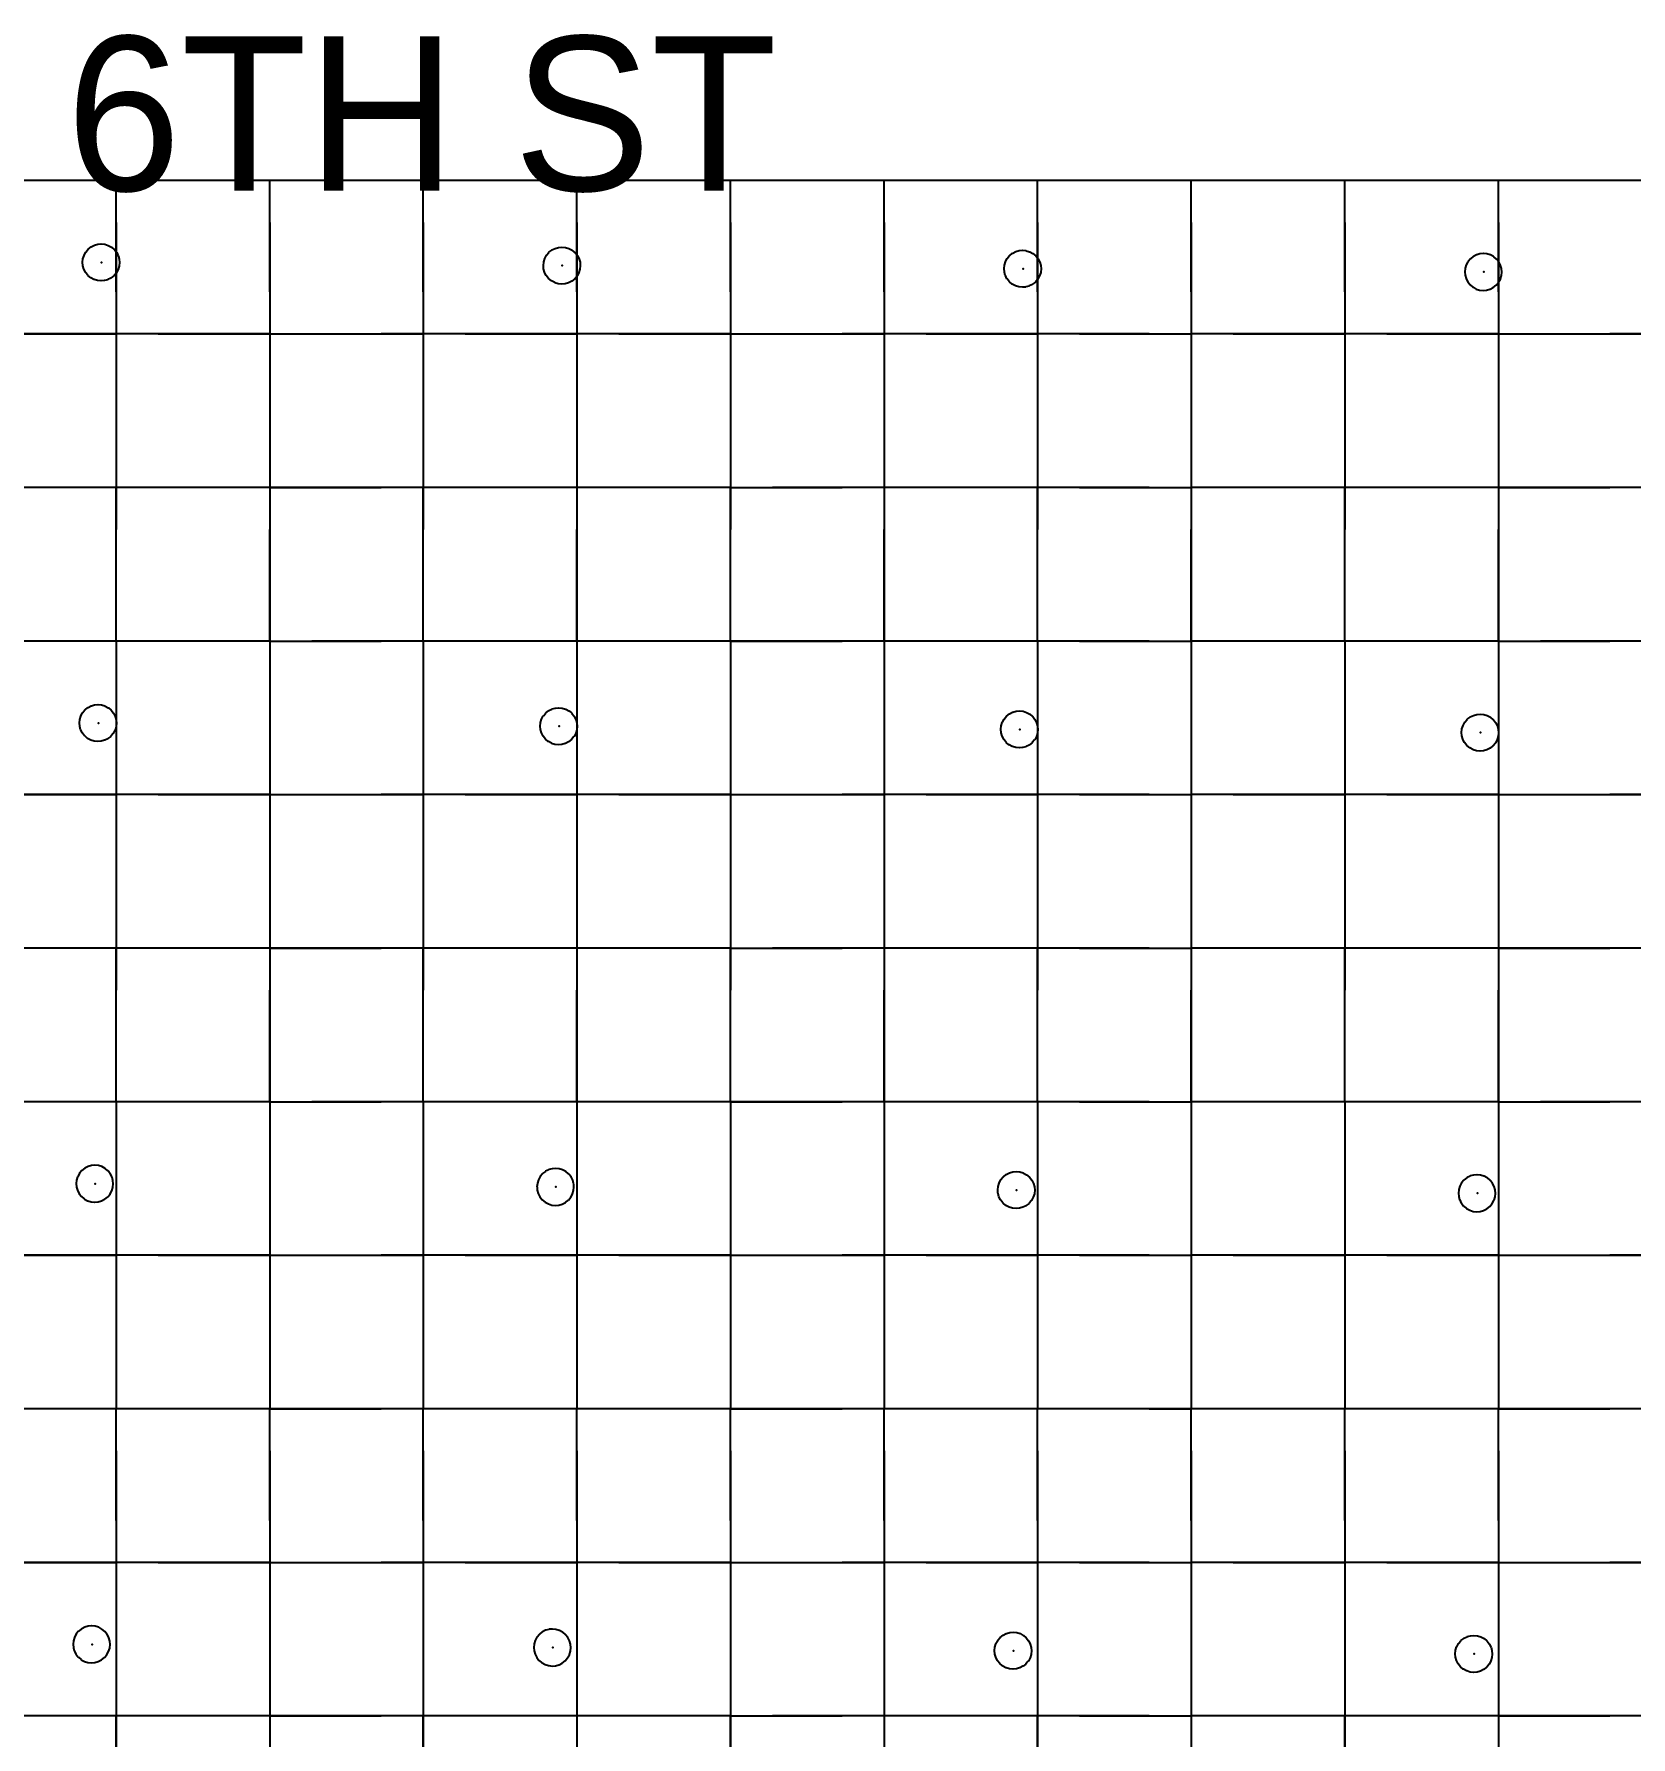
# Model space of a CAD drawing. Header units: metres. Extents: x 0 to 438, y -24 to 612.
# Drawn here: x 175.2 to 268.8, y 511.8 to 611.6 of the extents above; entities that cross this region are included whole.
import ezdxf

# ---------------------------------------------------------------- set-up
doc = ezdxf.new("R2010")
doc.units = ezdxf.units.M
for name, color, linetype in [('LAYER_01_CUT', 7, 'Continuous'), ('LAYER_04_GRID', 7, 'Continuous'), ('LAYER_05_LABELS', 7, 'Continuous')]:
    doc.layers.add(name, color=color, linetype=linetype)

msp = doc.modelspace()

# ---------------------------------------------------------------- linework, layer by layer
at = {"layer": 'LAYER_01_CUT'}
for points in [[(270, 603), (267.538, 603), (261, 603), (258.538, 603), (252, 603), (249.538, 603), (243, 603), (240.538, 603), (234, 603), (231.538, 603), (225, 603), (222.538, 603), (216, 603), (213.538, 603), (207, 603), (204.538, 603), (198, 603), (195.538, 603), (189, 603), (186.538, 603), (180, 603), (177.538, 603), (171, 603)], [(180, 596.462), (180, 603)], [(180, 600.538), (180, 603)], [(189, 596.462), (189, 603)], [(189, 600.538), (189, 603)], [(198, 596.462), (198, 603)], [(198, 600.538), (198, 603)], [(207, 596.462), (207, 603)], [(207, 600.538), (207, 603)], [(216, 596.462), (216, 603)], [(216, 600.538), (216, 603)], [(225, 596.462), (225, 603)], [(225, 600.538), (225, 603)], [(234, 596.462), (234, 603)], [(234, 600.538), (234, 603)], [(243, 596.462), (243, 603)], [(243, 600.538), (243, 603)], [(252, 596.462), (252, 603)], [(252, 600.538), (252, 603)], [(261, 596.462), (261, 603)], [(261, 600.538), (261, 603)], [(180, 600.538), (180, 594)], [(189, 600.538), (189, 594)], [(198, 600.538), (198, 594)], [(207, 600.538), (207, 594)], [(216, 600.538), (216, 594)], [(225, 600.538), (225, 594)], [(234, 600.538), (234, 594)], [(243, 600.538), (243, 594)], [(252, 600.538), (252, 594)], [(261, 600.538), (261, 594)], [(178.36, 598.967), (178.366, 598.974), (178.532, 599.104), (178.539, 599.11), (178.724, 599.202), (178.732, 599.206), (178.924, 599.259), (178.931, 599.261), (179.119, 599.277), (179.126, 599.278), (179.325, 599.257), (179.333, 599.256), (179.529, 599.196), (179.537, 599.194), (179.722, 599.093), (179.729, 599.089), (179.891, 598.953), (179.898, 598.947), (180.029, 598.781), (180.034, 598.774), (180.127, 598.589), (180.131, 598.581), (180.184, 598.39), (180.186, 598.382), (180.201, 598.195), (180.202, 598.187), (180.182, 597.988), (180.181, 597.98), (180.121, 597.784), (180.118, 597.776), (180.018, 597.591), (180.014, 597.584), (179.877, 597.422), (179.871, 597.415), (179.705, 597.284), (179.698, 597.279), (179.513, 597.186), (179.505, 597.182), (179.314, 597.129), (179.306, 597.127), (179.119, 597.112), (179.111, 597.111), (178.913, 597.132), (178.904, 597.132), (178.708, 597.193), (178.7, 597.195), (178.516, 597.295), (178.508, 597.3), (178.346, 597.436), (178.339, 597.442), (178.209, 597.608), (178.203, 597.615), (178.111, 597.8), (178.107, 597.808), (178.054, 597.999), (178.052, 598.007), (178.036, 598.194), (178.035, 598.202), (178.056, 598.4), (178.057, 598.409), (178.117, 598.605), (178.119, 598.613), (178.22, 598.797), (178.224, 598.805), (178.36, 598.967)], [(206.705, 597.098), (206.698, 597.093), (206.513, 597), (206.505, 596.996), (206.313, 596.943), (206.305, 596.941), (206.118, 596.925), (206.111, 596.925), (205.912, 596.945), (205.904, 596.946), (205.708, 597.006), (205.7, 597.009), (205.515, 597.109), (205.508, 597.113), (205.346, 597.25), (205.339, 597.255), (205.208, 597.421), (205.203, 597.428), (205.11, 597.613), (205.106, 597.621), (205.053, 597.813), (205.051, 597.821), (205.036, 598.008), (205.035, 598.015), (205.055, 598.214), (205.056, 598.222), (205.116, 598.418), (205.119, 598.426), (205.219, 598.611), (205.223, 598.619), (205.36, 598.78), (205.365, 598.787), (205.532, 598.918), (205.539, 598.923), (205.724, 599.016), (205.731, 599.02), (205.923, 599.073), (205.931, 599.075), (206.118, 599.091), (206.126, 599.091), (206.324, 599.071), (206.332, 599.07), (206.528, 599.01), (206.537, 599.007), (206.721, 598.907), (206.729, 598.903), (206.891, 598.766), (206.897, 598.761), (207.028, 598.594), (207.033, 598.587), (207.126, 598.402), (207.13, 598.395), (207.183, 598.203), (207.185, 598.195), (207.201, 598.008), (207.201, 598), (207.181, 597.802), (207.18, 597.794), (207.12, 597.598), (207.117, 597.589), (207.017, 597.405), (207.013, 597.397), (206.876, 597.235), (206.871, 597.229), (206.705, 597.098)], [(233.324, 598.884), (233.332, 598.883), (233.528, 598.823), (233.536, 598.821), (233.72, 598.72), (233.728, 598.716), (233.89, 598.58), (233.897, 598.574), (234.027, 598.408), (234.033, 598.401), (234.126, 598.216), (234.129, 598.208), (234.182, 598.017), (234.185, 598.009), (234.2, 597.822), (234.201, 597.814), (234.18, 597.615), (234.179, 597.607), (234.119, 597.411), (234.117, 597.403), (234.016, 597.218), (234.012, 597.211), (233.876, 597.049), (233.87, 597.042), (233.704, 596.912), (233.697, 596.906), (233.512, 596.813), (233.504, 596.81), (233.313, 596.757), (233.305, 596.754), (233.118, 596.739), (233.11, 596.738), (232.911, 596.759), (232.903, 596.759), (232.707, 596.82), (232.699, 596.822), (232.515, 596.922), (232.507, 596.927), (232.345, 597.063), (232.338, 597.069), (232.208, 597.235), (232.202, 597.242), (232.109, 597.427), (232.105, 597.435), (232.053, 597.626), (232.05, 597.634), (232.035, 597.821), (232.034, 597.829), (232.055, 598.027), (232.055, 598.036), (232.116, 598.232), (232.118, 598.24), (232.219, 598.424), (232.223, 598.432), (232.359, 598.594), (232.365, 598.601), (232.531, 598.731), (232.538, 598.737), (232.723, 598.829), (232.731, 598.833), (232.922, 598.886), (232.93, 598.888), (233.117, 598.904), (233.125, 598.905), (233.324, 598.884)], [(259.53, 598.545), (259.364, 598.414), (259.358, 598.407), (259.222, 598.246), (259.218, 598.238), (259.118, 598.053), (259.115, 598.045), (259.055, 597.849), (259.054, 597.841), (259.034, 597.642), (259.034, 597.635), (259.05, 597.448), (259.052, 597.44), (259.105, 597.248), (259.109, 597.24), (259.202, 597.055), (259.207, 597.048), (259.338, 596.882), (259.344, 596.877), (259.506, 596.74), (259.514, 596.736), (259.698, 596.636), (259.707, 596.633), (259.902, 596.573), (259.911, 596.572), (260.109, 596.552), (260.117, 596.552), (260.304, 596.568), (260.312, 596.57), (260.504, 596.623), (260.511, 596.627), (260.696, 596.72), (260.703, 596.725), (260.87, 596.856), (260.875, 596.862), (261.012, 597.024), (261.016, 597.032), (261.116, 597.216), (261.119, 597.225), (261.179, 597.421), (261.18, 597.429), (261.2, 597.627), (261.199, 597.635), (261.184, 597.822), (261.182, 597.83), (261.129, 598.022), (261.125, 598.029), (261.032, 598.214), (261.027, 598.221), (260.896, 598.388), (260.889, 598.393), (260.727, 598.53), (260.72, 598.534), (260.535, 598.634), (260.527, 598.637), (260.331, 598.697), (260.323, 598.698), (260.124, 598.718), (260.117, 598.718), (259.93, 598.702), (259.922, 598.7), (259.73, 598.647), (259.722, 598.643), (259.537, 598.55), (259.53, 598.545)], [(180, 596.462), (180, 594)], [(189, 596.462), (189, 594)], [(198, 596.462), (198, 594)], [(207, 596.462), (207, 594)], [(216, 596.462), (216, 594)], [(225, 596.462), (225, 594)], [(234, 596.462), (234, 594)], [(243, 596.462), (243, 594)], [(252, 596.462), (252, 594)], [(261, 596.462), (261, 594)], [(177.538, 594), (171, 594)], [(173.462, 594), (180, 594), (180, 587.462)], [(180, 594), (177.538, 594)], [(182.462, 594), (180, 594)], [(186.538, 594), (180, 594)], [(180, 594), (180, 591.538)], [(182.462, 594), (189, 594), (189, 587.462)], [(189, 594), (186.538, 594)], [(189, 594), (189, 591.538)], [(189, 594), (191.462, 594)], [(189, 594), (195.538, 594)], [(191.462, 594), (198, 594), (198, 587.462)], [(198, 594), (195.538, 594)], [(200.462, 594), (198, 594)], [(204.538, 594), (198, 594)], [(198, 594), (198, 591.538)], [(200.462, 594), (207, 594), (207, 587.462)], [(207, 594), (204.538, 594)], [(209.462, 594), (207, 594)], [(213.538, 594), (207, 594)], [(207, 594), (207, 591.538)], [(209.462, 594), (216, 594), (216, 587.462)], [(216, 594), (213.538, 594)], [(216, 594), (216, 591.538)], [(216, 594), (218.462, 594)], [(216, 594), (222.538, 594)], [(218.462, 594), (225, 594), (225, 587.462)], [(225, 594), (222.538, 594)], [(227.462, 594), (225, 594)], [(231.538, 594), (225, 594)], [(225, 594), (225, 591.538)], [(227.462, 594), (234, 594), (234, 587.462)], [(234, 594), (231.538, 594)], [(236.462, 594), (234, 594)], [(240.538, 594), (234, 594)], [(234, 594), (234, 591.538)], [(236.462, 594), (243, 594), (243, 587.462)], [(240.538, 594), (243, 594)], [(245.462, 594), (243, 594)], [(249.538, 594), (243, 594)], [(243, 594), (243, 591.538)], [(245.462, 594), (252, 594), (252, 587.462)], [(252, 594), (249.538, 594)], [(254.462, 594), (252, 594)], [(258.538, 594), (252, 594)], [(252, 594), (252, 591.538)], [(254.462, 594), (261, 594), (261, 587.462)], [(261, 594), (258.538, 594)], [(261, 594), (261, 591.538)], [(261, 594), (263.462, 594)], [(261, 594), (267.538, 594)], [(263.462, 594), (270, 594), (270, 587.462)], [(270, 594), (267.538, 594)], [(180, 591.538), (180, 585)], [(189, 591.538), (189, 585)], [(198, 591.538), (198, 585)], [(207, 591.538), (207, 585)], [(216, 591.538), (216, 585)], [(225, 591.538), (225, 585)], [(234, 591.538), (234, 585)], [(243, 591.538), (243, 585)], [(252, 591.538), (252, 585)], [(261, 591.538), (261, 585)], [(180, 587.462), (180, 585)], [(189, 587.462), (189, 585)], [(198, 587.462), (198, 585)], [(207, 587.462), (207, 585)], [(216, 587.462), (216, 585)], [(225, 587.462), (225, 585)], [(234, 587.462), (234, 585)], [(243, 587.462), (243, 585)], [(252, 587.462), (252, 585)], [(261, 587.462), (261, 585)], [(177.538, 585), (171, 585)], [(180, 585), (173.462, 585)], [(180, 585), (177.538, 585)], [(180, 578.462), (180, 585), (180, 582.538)], [(182.462, 585), (180, 585)], [(186.538, 585), (180, 585)], [(189, 585), (182.462, 585)], [(189, 585), (186.538, 585)], [(191.462, 585), (189, 585), (189, 578.462), (189, 576), (189, 569.462)], [(189, 585), (189, 582.538)], [(189, 585), (195.538, 585)], [(198, 585), (191.462, 585)], [(198, 585), (195.538, 585)], [(198, 578.462), (198, 585), (198, 582.538)], [(200.462, 585), (198, 585)], [(204.538, 585), (198, 585)], [(207, 585), (200.462, 585)], [(207, 585), (204.538, 585)], [(209.462, 585), (207, 585), (207, 578.462), (207, 576), (207, 569.462)], [(213.538, 585), (207, 585)], [(207, 585), (207, 582.538)], [(216, 585), (209.462, 585)], [(216, 585), (213.538, 585)], [(216, 578.462), (216, 585), (216, 582.538)], [(216, 585), (218.462, 585)], [(216, 585), (222.538, 585)], [(225, 585), (218.462, 585)], [(225, 585), (222.538, 585)], [(227.462, 585), (225, 585), (225, 578.462), (225, 576), (225, 569.462)], [(231.538, 585), (225, 585)], [(225, 585), (225, 582.538)], [(234, 585), (227.462, 585)], [(234, 585), (231.538, 585)], [(234, 578.462), (234, 585), (234, 582.538)], [(236.462, 585), (234, 585)], [(240.538, 585), (234, 585)], [(236.462, 585), (243, 585)], [(240.538, 585), (243, 585)], [(245.462, 585), (243, 585), (243, 578.462), (243, 576), (243, 569.462)], [(249.538, 585), (243, 585)], [(243, 585), (243, 582.538)], [(252, 585), (245.462, 585)], [(252, 585), (249.538, 585)], [(252, 578.462), (252, 585), (252, 582.538)], [(254.462, 585), (252, 585)], [(258.538, 585), (252, 585)], [(261, 585), (254.462, 585)], [(261, 585), (258.538, 585)], [(263.462, 585), (261, 585), (261, 578.462), (261, 576), (261, 569.462)], [(261, 585), (261, 582.538)], [(261, 585), (267.538, 585)], [(270, 585), (263.462, 585)], [(270, 585), (267.538, 585)], [(180, 576), (180, 582.538)], [(189, 576), (189, 582.538)], [(198, 576), (198, 582.538)], [(207, 576), (207, 582.538)], [(216, 576), (216, 582.538)], [(225, 576), (225, 582.538)], [(234, 576), (234, 582.538)], [(243, 576), (243, 582.538)], [(252, 576), (252, 582.538)], [(261, 576), (261, 582.538)], [(180, 576), (180, 578.462)], [(198, 576), (198, 578.462)], [(216, 576), (216, 578.462)], [(234, 576), (234, 578.462)], [(252, 576), (252, 578.462)], [(177.538, 576), (171, 576)], [(180, 576), (173.462, 576)], [(180, 576), (177.538, 576)], [(182.462, 576), (180, 576), (180, 569.462)], [(186.538, 576), (180, 576)], [(180, 576), (180, 573.538)], [(189, 576), (182.462, 576)], [(189, 576), (186.538, 576)], [(189, 576), (189, 573.538)], [(189, 576), (191.462, 576)], [(189, 576), (195.538, 576)], [(198, 576), (191.462, 576)], [(198, 576), (195.538, 576)], [(200.462, 576), (198, 576), (198, 569.462)], [(204.538, 576), (198, 576)], [(198, 576), (198, 573.538)], [(207, 576), (200.462, 576)], [(207, 576), (204.538, 576)], [(209.462, 576), (207, 576)], [(213.538, 576), (207, 576)], [(207, 576), (207, 573.538)], [(216, 576), (209.462, 576)], [(216, 576), (213.538, 576)], [(218.462, 576), (216, 576), (216, 569.462)], [(216, 576), (216, 573.538)], [(216, 576), (222.538, 576)], [(225, 576), (218.462, 576)], [(225, 576), (222.538, 576)], [(227.462, 576), (225, 576)], [(231.538, 576), (225, 576)], [(225, 576), (225, 573.538)], [(234, 576), (227.462, 576)], [(234, 576), (231.538, 576)], [(236.462, 576), (234, 576), (234, 569.462)], [(240.538, 576), (234, 576)], [(234, 576), (234, 573.538)], [(236.462, 576), (243, 576)], [(240.538, 576), (243, 576)], [(245.462, 576), (243, 576)], [(249.538, 576), (243, 576)], [(243, 576), (243, 573.538)], [(252, 576), (245.462, 576)], [(252, 576), (249.538, 576)], [(254.462, 576), (252, 576), (252, 569.462)], [(258.538, 576), (252, 576)], [(252, 576), (252, 573.538)], [(261, 576), (254.462, 576)], [(261, 576), (258.538, 576)], [(261, 576), (261, 573.538)], [(261, 576), (263.462, 576)], [(261, 576), (267.538, 576)], [(270, 576), (263.462, 576)], [(270, 576), (267.538, 576)], [(180, 573.538), (180, 567)], [(189, 573.538), (189, 567)], [(198, 573.538), (198, 567)], [(207, 573.538), (207, 567)], [(216, 573.538), (216, 567)], [(225, 573.538), (225, 567)], [(234, 573.538), (234, 567)], [(243, 573.538), (243, 567)], [(252, 573.538), (252, 567)], [(261, 573.538), (261, 567)], [(178.153, 570.442), (178.022, 570.609), (178.017, 570.615), (177.924, 570.8), (177.92, 570.808), (177.867, 571), (177.865, 571.008), (177.85, 571.195), (177.849, 571.202), (177.869, 571.401), (177.87, 571.409), (177.931, 571.605), (177.933, 571.614), (178.033, 571.798), (178.038, 571.806), (178.174, 571.967), (178.18, 571.974), (178.346, 572.105), (178.353, 572.11), (178.538, 572.203), (178.546, 572.207), (178.737, 572.26), (178.745, 572.262), (178.932, 572.278), (178.94, 572.278), (179.138, 572.258), (179.147, 572.257), (179.343, 572.197), (179.351, 572.194), (179.535, 572.094), (179.543, 572.09), (179.705, 571.953), (179.712, 571.948), (179.842, 571.781), (179.848, 571.775), (179.94, 571.589), (179.944, 571.582), (179.997, 571.39), (179.999, 571.382), (180.015, 571.195), (180.016, 571.187), (179.995, 570.989), (179.994, 570.981), (179.934, 570.785), (179.932, 570.776), (179.831, 570.592), (179.827, 570.584), (179.691, 570.422), (179.685, 570.416), (179.519, 570.285), (179.512, 570.28), (179.327, 570.187), (179.319, 570.183), (179.128, 570.13), (179.12, 570.128), (178.933, 570.112), (178.925, 570.112), (178.726, 570.132), (178.718, 570.133), (178.522, 570.193), (178.514, 570.196), (178.329, 570.296), (178.322, 570.3), (178.16, 570.437), (178.153, 570.442)], [(205.939, 572.092), (206.138, 572.071), (206.146, 572.07), (206.342, 572.01), (206.35, 572.008), (206.535, 571.908), (206.542, 571.903), (206.704, 571.767), (206.711, 571.761), (206.841, 571.595), (206.847, 571.588), (206.94, 571.403), (206.944, 571.395), (206.997, 571.204), (206.999, 571.196), (207.014, 571.009), (207.015, 571.001), (206.995, 570.802), (206.994, 570.794), (206.933, 570.598), (206.931, 570.59), (206.831, 570.406), (206.826, 570.398), (206.69, 570.236), (206.684, 570.229), (206.518, 570.099), (206.511, 570.093), (206.326, 570), (206.318, 569.997), (206.127, 569.944), (206.119, 569.941), (205.932, 569.926), (205.924, 569.925), (205.726, 569.946), (205.717, 569.947), (205.521, 570.007), (205.513, 570.009), (205.329, 570.11), (205.321, 570.114), (205.159, 570.25), (205.152, 570.256), (205.022, 570.422), (205.016, 570.429), (204.924, 570.614), (204.92, 570.622), (204.867, 570.813), (204.865, 570.821), (204.849, 571.008), (204.848, 571.016), (204.869, 571.215), (204.87, 571.223), (204.93, 571.419), (204.932, 571.427), (205.033, 571.611), (205.037, 571.619), (205.173, 571.781), (205.179, 571.788), (205.345, 571.918), (205.352, 571.924), (205.537, 572.017), (205.545, 572.02), (205.736, 572.073), (205.744, 572.076), (205.931, 572.091), (205.939, 572.092)], [(233.93, 570.404), (233.83, 570.219), (233.826, 570.211), (233.689, 570.05), (233.684, 570.043), (233.518, 569.912), (233.511, 569.907), (233.325, 569.814), (233.318, 569.81), (233.126, 569.757), (233.118, 569.755), (232.931, 569.739), (232.923, 569.739), (232.725, 569.759), (232.717, 569.76), (232.521, 569.82), (232.513, 569.823), (232.328, 569.923), (232.32, 569.927), (232.158, 570.064), (232.152, 570.069), (232.021, 570.236), (232.016, 570.243), (231.923, 570.428), (231.919, 570.435), (231.866, 570.627), (231.864, 570.635), (231.848, 570.822), (231.848, 570.83), (231.868, 571.028), (231.869, 571.036), (231.929, 571.232), (231.932, 571.241), (232.032, 571.425), (232.036, 571.433), (232.173, 571.595), (232.178, 571.601), (232.344, 571.732), (232.351, 571.737), (232.537, 571.83), (232.544, 571.834), (232.736, 571.887), (232.744, 571.889), (232.931, 571.905), (232.939, 571.905), (233.137, 571.885), (233.145, 571.884), (233.341, 571.824), (233.349, 571.821), (233.534, 571.721), (233.542, 571.717), (233.704, 571.58), (233.71, 571.575), (233.841, 571.409), (233.846, 571.402), (233.939, 571.217), (233.943, 571.209), (233.996, 571.017), (233.998, 571.009), (234.014, 570.822), (234.014, 570.815), (233.994, 570.616), (233.993, 570.608), (233.933, 570.412), (233.93, 570.404)], [(258.918, 570.249), (258.865, 570.44), (258.863, 570.448), (258.848, 570.635), (258.847, 570.643), (258.868, 570.842), (258.868, 570.85), (258.929, 571.046), (258.931, 571.054), (259.031, 571.239), (259.036, 571.246), (259.172, 571.408), (259.178, 571.415), (259.344, 571.545), (259.351, 571.551), (259.536, 571.644), (259.544, 571.647), (259.735, 571.7), (259.743, 571.703), (259.93, 571.718), (259.938, 571.719), (260.136, 571.698), (260.145, 571.698), (260.341, 571.637), (260.349, 571.635), (260.533, 571.535), (260.541, 571.53), (260.703, 571.394), (260.71, 571.388), (260.84, 571.222), (260.846, 571.215), (260.938, 571.03), (260.942, 571.022), (260.995, 570.831), (260.998, 570.823), (261.013, 570.636), (261.014, 570.628), (260.993, 570.43), (260.992, 570.421), (260.932, 570.225), (260.93, 570.217), (260.829, 570.033), (260.825, 570.025), (260.689, 569.863), (260.683, 569.856), (260.517, 569.726), (260.51, 569.72), (260.325, 569.628), (260.317, 569.624), (260.126, 569.571), (260.118, 569.569), (259.931, 569.553), (259.923, 569.552), (259.724, 569.573), (259.716, 569.574), (259.52, 569.634), (259.512, 569.636), (259.327, 569.737), (259.32, 569.741), (259.158, 569.877), (259.151, 569.883), (259.021, 570.049), (259.015, 570.056), (258.922, 570.241), (258.918, 570.249)], [(180, 569.462), (180, 567)], [(189, 569.462), (189, 567)], [(198, 569.462), (198, 567)], [(207, 569.462), (207, 567)], [(216, 569.462), (216, 567)], [(225, 569.462), (225, 567)], [(234, 569.462), (234, 567)], [(243, 569.462), (243, 567)], [(252, 569.462), (252, 567)], [(261, 569.462), (261, 567)], [(177.538, 567), (171, 567)], [(173.462, 567), (180, 567), (180, 560.462)], [(180, 567), (177.538, 567)], [(182.462, 567), (180, 567)], [(186.538, 567), (180, 567)], [(180, 567), (180, 564.538)], [(182.462, 567), (189, 567), (189, 560.462)], [(189, 567), (186.538, 567)], [(189, 567), (189, 564.538)], [(189, 567), (191.462, 567)], [(189, 567), (195.538, 567)], [(191.462, 567), (198, 567), (198, 560.462)], [(198, 567), (195.538, 567)], [(200.462, 567), (198, 567)], [(204.538, 567), (198, 567)], [(198, 567), (198, 564.538)], [(200.462, 567), (207, 567), (207, 560.462)], [(207, 567), (204.538, 567)], [(209.462, 567), (207, 567)], [(213.538, 567), (207, 567)], [(207, 567), (207, 564.538)], [(209.462, 567), (216, 567), (216, 560.462)], [(216, 567), (213.538, 567)], [(216, 567), (216, 564.538)], [(216, 567), (218.462, 567)], [(216, 567), (222.538, 567)], [(218.462, 567), (225, 567), (225, 560.462)], [(225, 567), (222.538, 567)], [(227.462, 567), (225, 567)], [(231.538, 567), (225, 567)], [(225, 567), (225, 564.538)], [(227.462, 567), (234, 567), (234, 560.462)], [(234, 567), (231.538, 567)], [(236.462, 567), (234, 567)], [(240.538, 567), (234, 567)], [(234, 567), (234, 564.538)], [(236.462, 567), (243, 567), (243, 560.462)], [(240.538, 567), (243, 567)], [(245.462, 567), (243, 567)], [(249.538, 567), (243, 567)], [(243, 567), (243, 564.538)], [(245.462, 567), (252, 567), (252, 560.462)], [(252, 567), (249.538, 567)], [(254.462, 567), (252, 567)], [(258.538, 567), (252, 567)], [(252, 567), (252, 564.538)], [(254.462, 567), (261, 567), (261, 560.462)], [(261, 567), (258.538, 567)], [(261, 567), (261, 564.538)], [(261, 567), (263.462, 567)], [(261, 567), (267.538, 567)], [(263.462, 567), (270, 567), (270, 560.462)], [(270, 567), (267.538, 567)], [(180, 564.538), (180, 558)], [(189, 564.538), (189, 558)], [(198, 564.538), (198, 558)], [(207, 564.538), (207, 558)], [(216, 564.538), (216, 558)], [(225, 564.538), (225, 558)], [(234, 564.538), (234, 558)], [(243, 564.538), (243, 558)], [(252, 564.538), (252, 558)], [(261, 564.538), (261, 558)], [(180, 560.462), (180, 558)], [(189, 560.462), (189, 558)], [(198, 560.462), (198, 558)], [(207, 560.462), (207, 558)], [(216, 560.462), (216, 558)], [(225, 560.462), (225, 558)], [(234, 560.462), (234, 558)], [(243, 560.462), (243, 558)], [(252, 560.462), (252, 558)], [(261, 560.462), (261, 558)], [(177.538, 558), (171, 558)], [(180, 558), (173.462, 558)], [(180, 558), (177.538, 558)], [(180, 551.462), (180, 558), (180, 555.538)], [(182.462, 558), (180, 558)], [(186.538, 558), (180, 558)], [(189, 558), (182.462, 558)], [(189, 558), (186.538, 558)], [(191.462, 558), (189, 558), (189, 551.462), (189, 549), (189, 542.462)], [(189, 558), (189, 555.538)], [(189, 558), (195.538, 558)], [(198, 558), (191.462, 558)], [(198, 558), (195.538, 558)], [(198, 551.462), (198, 558), (198, 555.538)], [(200.462, 558), (198, 558)], [(204.538, 558), (198, 558)], [(207, 558), (200.462, 558)], [(207, 558), (204.538, 558)], [(209.462, 558), (207, 558), (207, 551.462), (207, 549), (207, 542.462)], [(213.538, 558), (207, 558)], [(207, 558), (207, 555.538)], [(216, 558), (209.462, 558)], [(216, 558), (213.538, 558)], [(216, 551.462), (216, 558), (216, 555.538)], [(216, 558), (218.462, 558)], [(216, 558), (222.538, 558)], [(225, 558), (218.462, 558)], [(225, 558), (222.538, 558)], [(227.462, 558), (225, 558), (225, 551.462), (225, 549), (225, 542.462)], [(231.538, 558), (225, 558)], [(225, 558), (225, 555.538)], [(234, 558), (227.462, 558)], [(234, 558), (231.538, 558)], [(234, 551.462), (234, 558), (234, 555.538)], [(236.462, 558), (234, 558)], [(240.538, 558), (234, 558)], [(236.462, 558), (243, 558)], [(240.538, 558), (243, 558)], [(245.462, 558), (243, 558), (243, 551.462), (243, 549), (243, 542.462)], [(249.538, 558), (243, 558)], [(243, 558), (243, 555.538)], [(252, 558), (245.462, 558)], [(252, 558), (249.538, 558)], [(252, 551.462), (252, 558), (252, 555.538)], [(254.462, 558), (252, 558)], [(258.538, 558), (252, 558)], [(261, 558), (254.462, 558)], [(261, 558), (258.538, 558)], [(263.462, 558), (261, 558), (261, 551.462), (261, 549), (261, 542.462)], [(261, 558), (261, 555.538)], [(261, 558), (267.538, 558)], [(270, 558), (263.462, 558)], [(270, 558), (267.538, 558)], [(180, 549), (180, 555.538)], [(189, 549), (189, 555.538)], [(198, 549), (198, 555.538)], [(207, 549), (207, 555.538)], [(216, 549), (216, 555.538)], [(225, 549), (225, 555.538)], [(234, 549), (234, 555.538)], [(243, 549), (243, 555.538)], [(252, 549), (252, 555.538)], [(261, 549), (261, 555.538)], [(180, 549), (180, 551.462)], [(198, 549), (198, 551.462)], [(216, 549), (216, 551.462)], [(234, 549), (234, 551.462)], [(252, 549), (252, 551.462)], [(177.538, 549), (171, 549)], [(180, 549), (173.462, 549)], [(180, 549), (177.538, 549)], [(182.462, 549), (180, 549), (180, 542.462)], [(186.538, 549), (180, 549)], [(180, 549), (180, 546.538)], [(189, 549), (182.462, 549)], [(189, 549), (186.538, 549)], [(189, 549), (189, 546.538)], [(189, 549), (191.462, 549)], [(189, 549), (195.538, 549)], [(198, 549), (191.462, 549)], [(198, 549), (195.538, 549)], [(200.462, 549), (198, 549), (198, 542.462)], [(204.538, 549), (198, 549)], [(198, 549), (198, 546.538)], [(207, 549), (200.462, 549)], [(207, 549), (204.538, 549)], [(209.462, 549), (207, 549)], [(213.538, 549), (207, 549)], [(207, 549), (207, 546.538)], [(216, 549), (209.462, 549)], [(216, 549), (213.538, 549)], [(218.462, 549), (216, 549), (216, 542.462)], [(216, 549), (216, 546.538)], [(216, 549), (222.538, 549)], [(225, 549), (218.462, 549)], [(225, 549), (222.538, 549)], [(227.462, 549), (225, 549)], [(231.538, 549), (225, 549)], [(225, 549), (225, 546.538)], [(234, 549), (227.462, 549)], [(234, 549), (231.538, 549)], [(236.462, 549), (234, 549), (234, 542.462)], [(240.538, 549), (234, 549)], [(234, 549), (234, 546.538)], [(236.462, 549), (243, 549)], [(240.538, 549), (243, 549)], [(245.462, 549), (243, 549)], [(249.538, 549), (243, 549)], [(243, 549), (243, 546.538)], [(252, 549), (245.462, 549)], [(252, 549), (249.538, 549)], [(254.462, 549), (252, 549), (252, 542.462)], [(258.538, 549), (252, 549)], [(252, 549), (252, 546.538)], [(261, 549), (254.462, 549)], [(261, 549), (258.538, 549)], [(261, 549), (261, 546.538)], [(261, 549), (263.462, 549)], [(261, 549), (267.538, 549)], [(270, 549), (263.462, 549)], [(270, 549), (267.538, 549)], [(180, 546.538), (180, 540)], [(189, 546.538), (189, 540)], [(198, 546.538), (198, 540)], [(207, 546.538), (207, 540)], [(216, 546.538), (216, 540)], [(225, 546.538), (225, 540)], [(234, 546.538), (234, 540)], [(243, 546.538), (243, 540)], [(252, 546.538), (252, 540)], [(261, 546.538), (261, 540)], [(179.525, 544.948), (179.518, 544.954), (179.356, 545.09), (179.349, 545.095), (179.164, 545.195), (179.156, 545.197), (178.96, 545.258), (178.952, 545.258), (178.753, 545.279), (178.746, 545.278), (178.559, 545.263), (178.551, 545.26), (178.359, 545.208), (178.351, 545.204), (178.166, 545.111), (178.159, 545.106), (177.993, 544.975), (177.987, 544.968), (177.851, 544.806), (177.847, 544.799), (177.747, 544.614), (177.744, 544.606), (177.684, 544.41), (177.683, 544.402), (177.663, 544.203), (177.663, 544.195), (177.679, 544.008), (177.681, 544), (177.734, 543.809), (177.738, 543.801), (177.831, 543.616), (177.836, 543.609), (177.967, 543.443), (177.973, 543.437), (178.135, 543.301), (178.143, 543.297), (178.327, 543.196), (178.336, 543.194), (178.531, 543.134), (178.54, 543.133), (178.738, 543.112), (178.746, 543.113), (178.933, 543.129), (178.941, 543.131), (179.133, 543.184), (179.14, 543.188), (179.325, 543.28), (179.332, 543.286), (179.499, 543.416), (179.504, 543.423), (179.641, 543.585), (179.645, 543.593), (179.745, 543.777), (179.748, 543.785), (179.808, 543.981), (179.809, 543.99), (179.829, 544.188), (179.828, 544.196), (179.813, 544.383), (179.811, 544.391), (179.758, 544.582), (179.754, 544.59), (179.661, 544.775), (179.656, 544.782), (179.525, 544.948)], [(204.682, 544.215), (204.662, 544.017), (204.663, 544.009), (204.678, 543.822), (204.68, 543.814), (204.733, 543.622), (204.737, 543.615), (204.83, 543.43), (204.835, 543.423), (204.966, 543.257), (204.973, 543.251), (205.135, 543.114), (205.142, 543.11), (205.327, 543.01), (205.335, 543.007), (205.531, 542.947), (205.539, 542.946), (205.738, 542.926), (205.745, 542.926), (205.932, 542.942), (205.94, 542.944), (206.132, 542.997), (206.14, 543.001), (206.325, 543.094), (206.332, 543.099), (206.498, 543.23), (206.504, 543.237), (206.64, 543.399), (206.644, 543.406), (206.744, 543.591), (206.747, 543.599), (206.807, 543.795), (206.808, 543.803), (206.828, 544.002), (206.828, 544.009), (206.812, 544.196), (206.81, 544.204), (206.757, 544.396), (206.753, 544.404), (206.66, 544.589), (206.655, 544.596), (206.524, 544.762), (206.518, 544.767), (206.356, 544.904), (206.348, 544.908), (206.164, 545.008), (206.155, 545.011), (205.96, 545.071), (205.951, 545.072), (205.753, 545.092), (205.745, 545.092), (205.558, 545.076), (205.55, 545.074), (205.358, 545.021), (205.351, 545.017), (205.166, 544.925), (205.159, 544.919), (204.992, 544.788), (204.987, 544.782), (204.85, 544.62), (204.846, 544.612), (204.746, 544.428), (204.743, 544.42), (204.683, 544.223), (204.682, 544.215)], [(233.807, 543.617), (233.807, 543.608), (233.746, 543.412), (233.744, 543.404), (233.643, 543.22), (233.639, 543.212), (233.503, 543.05), (233.497, 543.043), (233.331, 542.913), (233.324, 542.907), (233.139, 542.815), (233.131, 542.811), (232.94, 542.758), (232.932, 542.756), (232.745, 542.74), (232.737, 542.739), (232.538, 542.76), (232.53, 542.761), (232.334, 542.821), (232.326, 542.823), (232.142, 542.924), (232.134, 542.928), (231.972, 543.064), (231.965, 543.07), (231.835, 543.236), (231.829, 543.243), (231.736, 543.428), (231.733, 543.436), (231.68, 543.628), (231.677, 543.636), (231.662, 543.822), (231.661, 543.83), (231.682, 544.029), (231.683, 544.037), (231.743, 544.233), (231.745, 544.241), (231.846, 544.426), (231.85, 544.433), (231.986, 544.595), (231.992, 544.602), (232.158, 544.733), (232.165, 544.738), (232.35, 544.831), (232.358, 544.835), (232.549, 544.888), (232.557, 544.89), (232.744, 544.905), (232.752, 544.906), (232.951, 544.886), (232.959, 544.885), (233.155, 544.824), (233.163, 544.822), (233.347, 544.722), (233.355, 544.718), (233.517, 544.581), (233.524, 544.575), (233.654, 544.409), (233.66, 544.402), (233.753, 544.217), (233.757, 544.209), (233.809, 544.018), (233.812, 544.01), (233.827, 543.823), (233.828, 543.815), (233.807, 543.617)], [(259.325, 542.637), (259.334, 542.635), (259.53, 542.574), (259.538, 542.573), (259.736, 542.553), (259.744, 542.554), (259.931, 542.569), (259.939, 542.571), (260.131, 542.624), (260.138, 542.628), (260.323, 542.721), (260.33, 542.726), (260.497, 542.857), (260.502, 542.864), (260.639, 543.026), (260.643, 543.033), (260.743, 543.218), (260.746, 543.226), (260.806, 543.422), (260.807, 543.43), (260.827, 543.629), (260.827, 543.637), (260.811, 543.823), (260.809, 543.831), (260.756, 544.023), (260.752, 544.031), (260.659, 544.216), (260.654, 544.223), (260.523, 544.389), (260.516, 544.395), (260.354, 544.531), (260.347, 544.535), (260.162, 544.635), (260.154, 544.638), (259.958, 544.698), (259.95, 544.699), (259.751, 544.72), (259.744, 544.719), (259.557, 544.703), (259.549, 544.701), (259.357, 544.648), (259.349, 544.644), (259.164, 544.552), (259.157, 544.546), (258.991, 544.415), (258.986, 544.409), (258.849, 544.247), (258.845, 544.239), (258.745, 544.055), (258.742, 544.047), (258.682, 543.851), (258.681, 543.842), (258.661, 543.644), (258.661, 543.636), (258.677, 543.449), (258.679, 543.441), (258.732, 543.249), (258.736, 543.242), (258.829, 543.057), (258.834, 543.05), (258.965, 542.884), (258.971, 542.878), (259.133, 542.741), (259.141, 542.737), (259.325, 542.637)], [(180, 542.462), (180, 540)], [(189, 542.462), (189, 540)], [(198, 542.462), (198, 540)], [(207, 542.462), (207, 540)], [(216, 542.462), (216, 540)], [(225, 542.462), (225, 540)], [(234, 542.462), (234, 540)], [(243, 542.462), (243, 540)], [(252, 542.462), (252, 540)], [(261, 542.462), (261, 540)], [(177.538, 540), (171, 540)], [(173.462, 540), (180, 540), (180, 533.462)], [(180, 540), (177.538, 540)], [(182.462, 540), (180, 540)], [(186.538, 540), (180, 540)], [(180, 540), (180, 537.538)], [(182.462, 540), (189, 540), (189, 533.462)], [(189, 540), (186.538, 540)], [(189, 540), (189, 537.538)], [(189, 540), (191.462, 540)], [(189, 540), (195.538, 540)], [(191.462, 540), (198, 540), (198, 533.462)], [(198, 540), (195.538, 540)], [(200.462, 540), (198, 540)], [(204.538, 540), (198, 540)], [(198, 540), (198, 537.538)], [(200.462, 540), (207, 540), (207, 533.462)], [(207, 540), (204.538, 540)], [(209.462, 540), (207, 540)], [(213.538, 540), (207, 540)], [(207, 540), (207, 537.538)], [(209.462, 540), (216, 540), (216, 533.462)], [(216, 540), (213.538, 540)], [(216, 540), (216, 537.538)], [(216, 540), (218.462, 540)], [(216, 540), (222.538, 540)], [(218.462, 540), (225, 540), (225, 533.462)], [(225, 540), (222.538, 540)], [(227.462, 540), (225, 540)], [(231.538, 540), (225, 540)], [(225, 540), (225, 537.538)], [(227.462, 540), (234, 540), (234, 533.462)], [(234, 540), (231.538, 540)], [(236.462, 540), (234, 540)], [(240.538, 540), (234, 540)], [(234, 540), (234, 537.538)], [(236.462, 540), (243, 540), (243, 533.462)], [(240.538, 540), (243, 540)], [(245.462, 540), (243, 540)], [(249.538, 540), (243, 540)], [(243, 540), (243, 537.538)], [(245.462, 540), (252, 540), (252, 533.462)], [(252, 540), (249.538, 540)], [(254.462, 540), (252, 540)], [(258.538, 540), (252, 540)], [(252, 540), (252, 537.538)], [(254.462, 540), (261, 540), (261, 533.462)], [(261, 540), (258.538, 540)], [(261, 540), (261, 537.538)], [(261, 540), (263.462, 540)], [(261, 540), (267.538, 540)], [(263.462, 540), (270, 540), (270, 533.462)], [(270, 540), (267.538, 540)], [(180, 537.538), (180, 531)], [(189, 537.538), (189, 531)], [(198, 537.538), (198, 531)], [(207, 537.538), (207, 531)], [(216, 537.538), (216, 531)], [(225, 537.538), (225, 531)], [(234, 537.538), (234, 531)], [(243, 537.538), (243, 531)], [(252, 537.538), (252, 531)], [(261, 537.538), (261, 531)], [(180, 533.462), (180, 531)], [(189, 533.462), (189, 531)], [(198, 533.462), (198, 531)], [(207, 533.462), (207, 531)], [(216, 533.462), (216, 531)], [(225, 533.462), (225, 531)], [(234, 533.462), (234, 531)], [(243, 533.462), (243, 531)], [(252, 533.462), (252, 531)], [(261, 533.462), (261, 531)], [(177.538, 531), (171, 531)], [(270, 531), (263.462, 531), (261, 531), (254.462, 531), (252, 531), (245.462, 531), (243, 531), (236.462, 531), (234, 531), (227.462, 531), (225, 531), (218.462, 531), (216, 531), (209.462, 531), (207, 531), (200.462, 531), (198, 531), (191.462, 531), (189, 531), (182.462, 531), (180, 531), (173.462, 531)], [(180, 531), (177.538, 531)], [(186.538, 531), (180, 531)], [(180, 524.462), (180, 531)], [(180, 528.538), (180, 531)], [(189, 531), (186.538, 531)], [(189, 524.462), (189, 531)], [(189, 528.538), (189, 531)], [(189, 531), (195.538, 531)], [(198, 531), (195.538, 531)], [(204.538, 531), (198, 531)], [(198, 524.462), (198, 531)], [(198, 528.538), (198, 531)], [(207, 531), (204.538, 531)], [(213.538, 531), (207, 531)], [(207, 524.462), (207, 531)], [(207, 528.538), (207, 531)], [(216, 531), (213.538, 531)], [(216, 524.462), (216, 531)], [(216, 528.538), (216, 531)], [(216, 531), (222.538, 531)], [(225, 531), (222.538, 531)], [(231.538, 531), (225, 531)], [(225, 524.462), (225, 531)], [(225, 528.538), (225, 531)], [(234, 531), (231.538, 531)], [(240.538, 531), (234, 531)], [(234, 524.462), (234, 531)], [(234, 528.538), (234, 531)], [(240.538, 531), (243, 531)], [(249.538, 531), (243, 531)], [(243, 524.462), (243, 531)], [(243, 528.538), (243, 531)], [(252, 531), (249.538, 531)], [(258.538, 531), (252, 531)], [(252, 524.462), (252, 531)], [(252, 528.538), (252, 531)], [(261, 531), (258.538, 531)], [(261, 524.462), (261, 531)], [(261, 528.538), (261, 531)], [(261, 531), (267.538, 531)], [(270, 531), (267.538, 531)], [(180, 528.538), (180, 522)], [(189, 528.538), (189, 522)], [(198, 528.538), (198, 522)], [(207, 528.538), (207, 522)], [(216, 528.538), (216, 522)], [(225, 528.538), (225, 522)], [(234, 528.538), (234, 522)], [(243, 528.538), (243, 522)], [(252, 528.538), (252, 522)], [(261, 528.538), (261, 522)], [(180, 524.462), (180, 522)], [(189, 524.462), (189, 522)], [(198, 524.462), (198, 522)], [(207, 524.462), (207, 522)], [(216, 524.462), (216, 522)], [(225, 524.462), (225, 522)], [(234, 524.462), (234, 522)], [(243, 524.462), (243, 522)], [(252, 524.462), (252, 522)], [(261, 524.462), (261, 522)], [(177.538, 522), (171, 522)], [(173.462, 522), (180, 522), (180, 515.462)], [(180, 522), (177.538, 522)], [(182.462, 522), (180, 522)], [(186.538, 522), (180, 522)], [(180, 522), (180, 519.538)], [(182.462, 522), (189, 522), (189, 515.462)], [(189, 522), (186.538, 522)], [(189, 522), (189, 519.538)], [(189, 522), (191.462, 522)], [(189, 522), (195.538, 522)], [(191.462, 522), (198, 522), (198, 515.462)], [(198, 522), (195.538, 522)], [(200.462, 522), (198, 522)], [(204.538, 522), (198, 522)], [(198, 522), (198, 519.538)], [(200.462, 522), (207, 522), (207, 515.462)], [(207, 522), (204.538, 522)], [(209.462, 522), (207, 522)], [(213.538, 522), (207, 522)], [(207, 522), (207, 519.538)], [(209.462, 522), (216, 522), (216, 515.462)], [(216, 522), (213.538, 522)], [(216, 522), (216, 519.538)], [(216, 522), (218.462, 522)], [(216, 522), (222.538, 522)], [(218.462, 522), (225, 522), (225, 515.462)], [(225, 522), (222.538, 522)], [(227.462, 522), (225, 522)], [(231.538, 522), (225, 522)], [(225, 522), (225, 519.538)], [(227.462, 522), (234, 522), (234, 515.462)], [(234, 522), (231.538, 522)], [(236.462, 522), (234, 522)], [(240.538, 522), (234, 522)], [(234, 522), (234, 519.538)], [(236.462, 522), (243, 522), (243, 515.462)], [(240.538, 522), (243, 522)], [(245.462, 522), (243, 522)], [(249.538, 522), (243, 522)], [(243, 522), (243, 519.538)], [(245.462, 522), (252, 522), (252, 515.462)], [(252, 522), (249.538, 522)], [(254.462, 522), (252, 522)], [(258.538, 522), (252, 522)], [(252, 522), (252, 519.538)], [(254.462, 522), (261, 522), (261, 515.462)], [(261, 522), (258.538, 522)], [(261, 522), (261, 519.538)], [(261, 522), (263.462, 522)], [(261, 522), (267.538, 522)], [(263.462, 522), (270, 522), (270, 515.462)], [(270, 522), (267.538, 522)], [(180, 519.538), (180, 513)], [(189, 519.538), (189, 513)], [(198, 519.538), (198, 513)], [(207, 519.538), (207, 513)], [(216, 519.538), (216, 513)], [(225, 519.538), (225, 513)], [(234, 519.538), (234, 513)], [(243, 519.538), (243, 513)], [(252, 519.538), (252, 513)], [(261, 519.538), (261, 513)], [(178.755, 516.131), (178.946, 516.184), (178.954, 516.188), (179.139, 516.281), (179.146, 516.286), (179.312, 516.417), (179.318, 516.424), (179.454, 516.586), (179.458, 516.593), (179.559, 516.778), (179.561, 516.786), (179.621, 516.982), (179.622, 516.99), (179.643, 517.189), (179.642, 517.197), (179.627, 517.383), (179.624, 517.391), (179.571, 517.583), (179.567, 517.591), (179.475, 517.776), (179.469, 517.783), (179.339, 517.949), (179.332, 517.955), (179.17, 518.091), (179.162, 518.095), (178.978, 518.195), (178.97, 518.198), (178.774, 518.258), (178.765, 518.259), (178.567, 518.28), (178.559, 518.279), (178.372, 518.263), (178.364, 518.261), (178.173, 518.208), (178.165, 518.204), (177.98, 518.112), (177.973, 518.106), (177.807, 517.976), (177.801, 517.969), (177.665, 517.807), (177.66, 517.799), (177.56, 517.615), (177.558, 517.607), (177.497, 517.411), (177.497, 517.402), (177.476, 517.204), (177.477, 517.196), (177.492, 517.009), (177.494, 517.001), (177.547, 516.809), (177.551, 516.802), (177.644, 516.617), (177.65, 516.61), (177.78, 516.444), (177.787, 516.438), (177.949, 516.301), (177.956, 516.297), (178.141, 516.197), (178.149, 516.195), (178.345, 516.134), (178.353, 516.133), (178.552, 516.113), (178.56, 516.114), (178.747, 516.129), (178.755, 516.131)], [(204.559, 517.428), (204.557, 517.42), (204.497, 517.224), (204.496, 517.216), (204.475, 517.017), (204.476, 517.01), (204.492, 516.823), (204.494, 516.815), (204.547, 516.623), (204.551, 516.615), (204.643, 516.43), (204.649, 516.423), (204.779, 516.257), (204.786, 516.252), (204.948, 516.115), (204.956, 516.111), (205.14, 516.011), (205.148, 516.008), (205.344, 515.948), (205.353, 515.947), (205.551, 515.927), (205.559, 515.927), (205.746, 515.943), (205.754, 515.945), (205.945, 515.998), (205.953, 516.002), (206.138, 516.094), (206.145, 516.1), (206.311, 516.231), (206.317, 516.237), (206.453, 516.399), (206.458, 516.407), (206.558, 516.591), (206.56, 516.599), (206.621, 516.796), (206.622, 516.804), (206.642, 517.002), (206.641, 517.01), (206.626, 517.197), (206.624, 517.205), (206.571, 517.397), (206.567, 517.404), (206.474, 517.589), (206.469, 517.596), (206.338, 517.762), (206.331, 517.768), (206.169, 517.905), (206.162, 517.909), (205.977, 518.009), (205.969, 518.012), (205.773, 518.072), (205.765, 518.073), (205.566, 518.093), (205.558, 518.092), (205.371, 518.077), (205.363, 518.075), (205.172, 518.022), (205.164, 518.018), (204.979, 517.925), (204.972, 517.92), (204.806, 517.789), (204.8, 517.782), (204.664, 517.62), (204.66, 517.613), (204.559, 517.428)], [(231.493, 516.628), (231.491, 516.636), (231.475, 516.823), (231.475, 516.831), (231.495, 517.029), (231.496, 517.038), (231.556, 517.234), (231.559, 517.242), (231.659, 517.426), (231.663, 517.434), (231.8, 517.596), (231.805, 517.603), (231.972, 517.733), (231.978, 517.739), (232.164, 517.831), (232.171, 517.835), (232.363, 517.888), (232.371, 517.89), (232.558, 517.906), (232.566, 517.907), (232.764, 517.886), (232.772, 517.885), (232.968, 517.825), (232.977, 517.823), (233.161, 517.722), (233.169, 517.718), (233.331, 517.582), (233.337, 517.576), (233.468, 517.41), (233.473, 517.403), (233.566, 517.218), (233.57, 517.21), (233.623, 517.019), (233.625, 517.011), (233.641, 516.824), (233.641, 516.816), (233.621, 516.617), (233.62, 516.609), (233.56, 516.413), (233.557, 516.405), (233.457, 516.22), (233.453, 516.213), (233.316, 516.051), (233.311, 516.044), (233.145, 515.913), (233.138, 515.908), (232.953, 515.815), (232.945, 515.811), (232.753, 515.758), (232.745, 515.756), (232.558, 515.741), (232.551, 515.74), (232.352, 515.761), (232.344, 515.761), (232.148, 515.822), (232.14, 515.824), (231.955, 515.924), (231.947, 515.929), (231.786, 516.065), (231.779, 516.071), (231.648, 516.237), (231.643, 516.244), (231.55, 516.429), (231.546, 516.437), (231.493, 516.628)], [(260.137, 515.722), (259.952, 515.629), (259.944, 515.625), (259.753, 515.572), (259.745, 515.57), (259.558, 515.554), (259.55, 515.554), (259.351, 515.574), (259.343, 515.575), (259.147, 515.635), (259.139, 515.638), (258.955, 515.738), (258.947, 515.742), (258.785, 515.879), (258.778, 515.884), (258.648, 516.05), (258.642, 516.057), (258.549, 516.242), (258.545, 516.25), (258.492, 516.442), (258.49, 516.45), (258.475, 516.637), (258.474, 516.644), (258.495, 516.843), (258.495, 516.851), (258.556, 517.047), (258.558, 517.055), (258.658, 517.24), (258.663, 517.248), (258.799, 517.409), (258.805, 517.416), (258.971, 517.547), (258.978, 517.552), (259.163, 517.645), (259.171, 517.649), (259.362, 517.702), (259.37, 517.704), (259.557, 517.72), (259.565, 517.72), (259.763, 517.7), (259.772, 517.699), (259.968, 517.639), (259.976, 517.636), (260.16, 517.536), (260.168, 517.532), (260.33, 517.395), (260.337, 517.39), (260.467, 517.223), (260.473, 517.216), (260.566, 517.031), (260.569, 517.024), (260.622, 516.832), (260.625, 516.824), (260.64, 516.637), (260.641, 516.629), (260.62, 516.431), (260.619, 516.423), (260.559, 516.227), (260.557, 516.218), (260.456, 516.034), (260.452, 516.026), (260.316, 515.864), (260.31, 515.858), (260.144, 515.727), (260.137, 515.722)], [(180, 515.462), (180, 513)], [(189, 515.462), (189, 513)], [(198, 515.462), (198, 513)], [(207, 515.462), (207, 513)], [(216, 515.462), (216, 513)], [(225, 515.462), (225, 513)], [(234, 515.462), (234, 513)], [(243, 515.462), (243, 513)], [(252, 515.462), (252, 513)], [(261, 515.462), (261, 513)], [(177.538, 513), (171, 513)], [(180, 513), (173.462, 513)], [(180, 513), (177.538, 513)], [(180, 506.462), (180, 513), (180, 510.538)], [(182.462, 513), (180, 513)], [(186.538, 513), (180, 513)], [(189, 513), (182.462, 513)], [(189, 513), (186.538, 513)], [(191.462, 513), (189, 513), (189, 506.462), (189, 504), (189, 497.462)], [(189, 513), (189, 510.538)], [(189, 513), (195.538, 513)], [(198, 513), (191.462, 513)], [(198, 513), (195.538, 513)], [(198, 506.462), (198, 513), (198, 510.538)], [(200.462, 513), (198, 513)], [(204.538, 513), (198, 513)], [(207, 513), (200.462, 513)], [(207, 513), (204.538, 513)], [(209.462, 513), (207, 513), (207, 506.462), (207, 504), (207, 497.462)], [(213.538, 513), (207, 513)], [(207, 513), (207, 510.538)], [(216, 513), (209.462, 513)], [(216, 513), (213.538, 513)], [(216, 506.462), (216, 513), (216, 510.538)], [(216, 513), (218.462, 513)], [(216, 513), (222.538, 513)], [(225, 513), (218.462, 513)], [(225, 513), (222.538, 513)], [(227.462, 513), (225, 513), (225, 506.462), (225, 504), (225, 497.462)], [(231.538, 513), (225, 513)], [(225, 513), (225, 510.538)], [(234, 513), (227.462, 513)], [(234, 513), (231.538, 513)], [(234, 506.462), (234, 513), (234, 510.538)], [(236.462, 513), (234, 513)], [(240.538, 513), (234, 513)], [(236.462, 513), (243, 513)], [(240.538, 513), (243, 513)], [(245.462, 513), (243, 513), (243, 506.462), (243, 504), (243, 497.462)], [(249.538, 513), (243, 513)], [(243, 513), (243, 510.538)], [(252, 513), (245.462, 513)], [(252, 513), (249.538, 513)], [(252, 506.462), (252, 513), (252, 510.538)], [(254.462, 513), (252, 513)], [(258.538, 513), (252, 513)], [(261, 513), (254.462, 513)], [(261, 513), (258.538, 513)], [(263.462, 513), (261, 513), (261, 506.462), (261, 504), (261, 497.462)], [(261, 513), (261, 510.538)], [(261, 513), (267.538, 513)], [(270, 513), (263.462, 513)], [(270, 513), (267.538, 513)]]:
    msp.add_lwpolyline(points, dxfattribs=at)
at = {"layer": 'LAYER_04_GRID'}
for p in [(179.146, 598.194), (206.145, 598.008), (233.144, 597.821), (260.144, 597.635), (178.959, 571.195), (205.959, 571.008), (232.958, 570.822), (259.957, 570.635), (178.773, 544.195), (205.772, 544.009), (232.771, 543.823), (259.771, 543.636), (178.586, 517.196), (205.586, 517.01), (232.585, 516.823), (259.584, 516.637)]:
    msp.add_point(p, dxfattribs=at)

# ---------------------------------------------------------------- texts
at = {"layer": 'LAYER_05_LABELS'}
msp.add_text('6TH ST', height=9.045, dxfattribs=at).set_placement((177.07, 602.4))

doc.saveas('drawing.dxf')
